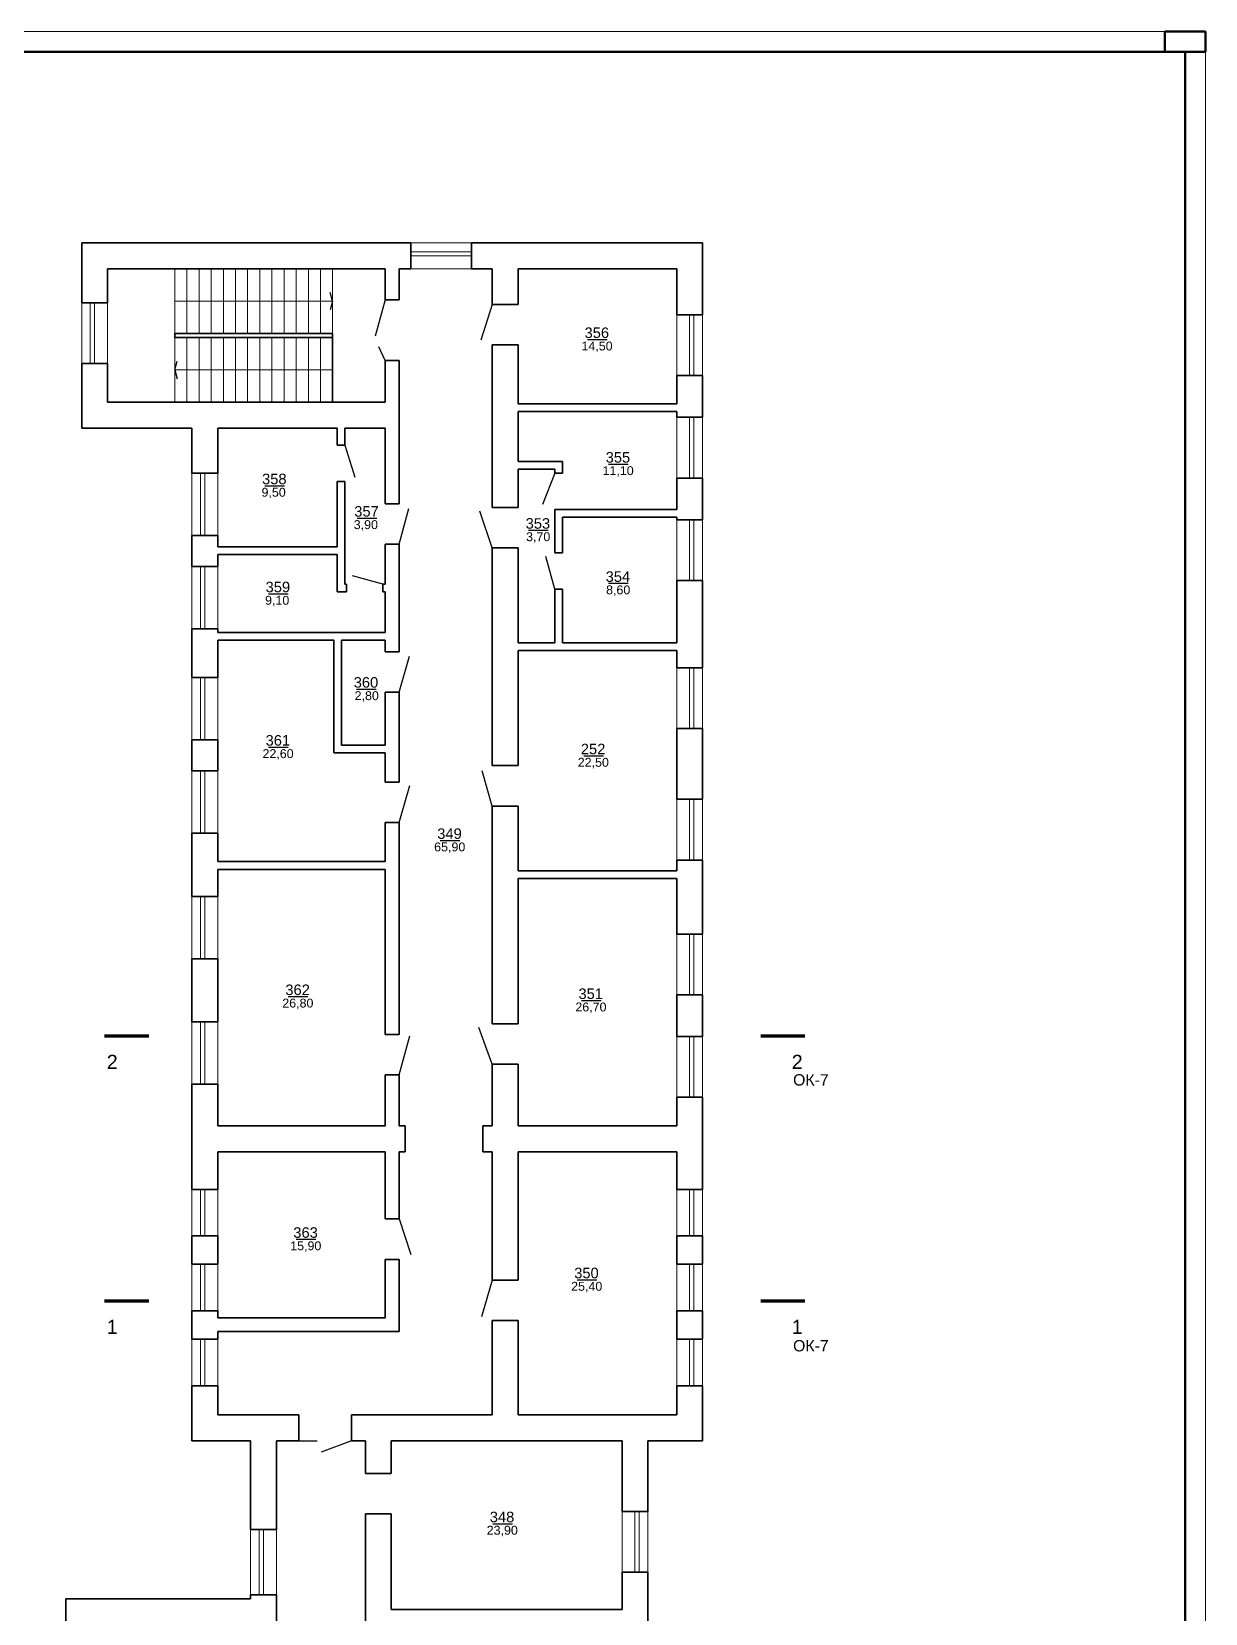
# Model space of a CAD drawing. Header units: millimetres. Extents: x 752233 to 2620908, y -654617 to -58944.
# Drawn here: x 1364315 to 1393313, y -231250 to -192165 of the extents above; entities that cross this region are included whole.
import ezdxf
from ezdxf.enums import TextEntityAlignment as Align

# ---------------------------------------------------------------- set-up
doc = ezdxf.new("R2010")
doc.units = ezdxf.units.MM
doc.header["$LTSCALE"] = 90
doc.layers.get('0').update_dxf_attribs({"lineweight": 15})
doc.styles.add('style2', font='ARIAL.TTF')

msp = doc.modelspace()

# ---------------------------------------------------------------- linework, layer by layer
at = {"color": 250, "linetype": 'ByBlock', "ltscale": 4}
for p, q in [((1393313.3, -192165.3), (1306957.9, -192165.3)), ((1393313.3, -270794.7), (1393313.3, -192165.3))]:
    msp.add_line(p, q, dxfattribs=at)
at = {"color": 7, "lineweight": 50}
for p in [(1308957.9, -192665.3), (1392813.3, -270294.7)]:
    msp.add_line(p, (1392813.3, -192665.3), dxfattribs=at)
at = {"color": 250, "lineweight": 35}
for p, q in [((1373683.7, -197385.1), (1365551.3, -197385.1)), ((1365551.3, -198865.1), (1365551.3, -197385.1)), ((1373683.7, -197385.1), (1373683.7, -198025.1)), ((1380891.3, -197385.1), (1375183.7, -197385.1)), ((1375183.7, -197385.1), (1375183.7, -198025.1)), ((1380891.3, -199165.1), (1380891.3, -197385.1)), ((1373051.3, -198025.1), (1366191.3, -198025.1)), ((1366191.3, -198865.1), (1366191.3, -198025.1)), ((1373051.3, -198788.5), (1373051.3, -198025.1)), ((1373391.3, -198788.5), (1373391.3, -198025.1)), ((1373683.7, -198025.1), (1373391.3, -198025.1)), ((1375691.3, -198025.1), (1375183.7, -198025.1)), ((1375691.3, -198904), (1375691.3, -198025.1)), ((1376331.3, -198904), (1376331.3, -198025.1)), ((1380251.3, -198025.1), (1376331.3, -198025.1)), ((1380251.3, -199165.1), (1380251.3, -198025.1)), ((1366191.3, -198865.1), (1365551.3, -198865.1)), ((1373391.3, -198788.5), (1373051.3, -198788.5)), ((1376331.3, -198904), (1375691.3, -198904)), ((1380891.3, -199165.1), (1380251.3, -199165.1)), ((1367851.3, -199625.1), (1371751.3, -199625.1)), ((1367851.3, -199725.1), (1367851.3, -199625.1)), ((1371751.3, -199625.1), (1371751.3, -201325.1)), ((1367851.3, -199725.1), (1371751.3, -199725.1)), ((1375691.3, -203924.3), (1375691.3, -199904)), ((1376331.3, -199904), (1375691.3, -199904)), ((1376331.3, -201365.1), (1376331.3, -199904)), ((1365551.3, -201965.1), (1365551.3, -200365.1)), ((1366191.3, -200365.1), (1365551.3, -200365.1)), ((1366191.3, -201325.1), (1366191.3, -200365.1)), ((1373051.3, -201325.1), (1373051.3, -200288.5)), ((1373391.3, -200288.5), (1373051.3, -200288.5)), ((1373391.3, -203833.6), (1373391.3, -200288.5)), ((1380251.3, -201365.1), (1380251.3, -200665.1)), ((1380891.3, -200665.1), (1380251.3, -200665.1)), ((1380891.3, -201695.1), (1380891.3, -200665.1)), ((1373051.3, -201325.1), (1366191.3, -201325.1)), ((1380251.3, -201365.1), (1376331.3, -201365.1)), ((1376331.3, -202785.7), (1376331.3, -201555.1)), ((1380251.3, -201555.1), (1376331.3, -201555.1)), ((1380251.3, -201695.1), (1380251.3, -201555.1)), ((1368271.3, -201965.1), (1365551.3, -201965.1)), ((1368271.3, -201965.1), (1368271.3, -203075.1)), ((1371861.3, -201965.1), (1368911.3, -201965.1)), ((1368911.3, -201965.1), (1368911.3, -203075.1)), ((1371861.3, -202382.5), (1371861.3, -201965.1)), ((1373051.3, -201965.1), (1372051.3, -201965.1)), ((1372051.3, -202382.5), (1372051.3, -201965.1)), ((1373051.3, -203833.6), (1373051.3, -201965.1)), ((1380891.3, -201695.1), (1380251.3, -201695.1)), ((1371861.3, -202382.5), (1372051.3, -202382.5)), ((1377431.3, -202785.7), (1376331.3, -202785.7)), ((1377431.3, -202785.7), (1377431.3, -203072.5)), ((1368271.3, -203075.1), (1368911.3, -203075.1)), ((1376331.3, -203924.3), (1376331.3, -202975.7)), ((1377241.3, -202975.7), (1376331.3, -202975.7)), ((1377241.3, -202975.7), (1377241.3, -203072.5)), ((1377431.3, -203072.5), (1377241.3, -203072.5)), ((1380251.3, -203972.5), (1380251.3, -203195.1)), ((1380891.3, -203195.1), (1380251.3, -203195.1)), ((1380891.3, -204225.1), (1380891.3, -203195.1)), ((1371861.3, -204895.1), (1371861.3, -203282.5)), ((1371861.3, -203282.5), (1372051.3, -203282.5)), ((1372051.3, -205821.4), (1372051.3, -203282.5)), ((1373391.3, -203833.6), (1373051.3, -203833.6)), ((1376331.3, -203924.3), (1375691.3, -203924.3)), ((1377241.3, -203972.5), (1377241.3, -205040.3)), ((1380251.3, -203972.5), (1377241.3, -203972.5)), ((1377431.3, -204162.5), (1377431.3, -205040.3)), ((1380251.3, -204162.5), (1377431.3, -204162.5)), ((1380251.3, -204225.1), (1380251.3, -204162.5)), ((1380891.3, -204225.1), (1380251.3, -204225.1)), ((1368271.3, -204615.1), (1368911.3, -204615.1)), ((1368271.3, -204615.1), (1368271.3, -205385.1)), ((1368911.3, -204615.1), (1368911.3, -204895.1)), ((1371861.3, -204895.1), (1368911.3, -204895.1)), ((1368911.3, -205085.1), (1368911.3, -205385.1)), ((1371861.3, -205085.1), (1368911.3, -205085.1)), ((1371861.3, -206011.4), (1371861.3, -205085.1)), ((1373051.3, -205821.4), (1373051.3, -204833.6)), ((1373391.3, -204833.6), (1373051.3, -204833.6)), ((1373391.3, -207490.4), (1373391.3, -204833.6)), ((1375691.3, -210301.5), (1375691.3, -204924.3)), ((1376331.3, -204924.3), (1375691.3, -204924.3)), ((1376331.3, -207265.1), (1376331.3, -204924.3)), ((1377431.3, -205040.3), (1377241.3, -205040.3)), ((1368271.3, -205385.1), (1368911.3, -205385.1)), ((1372089.9, -205821.4), (1372051.3, -205821.4)), ((1372089.9, -206011.4), (1372089.9, -205821.4)), ((1373051.3, -205821.4), (1372989.9, -205821.4)), ((1372989.9, -206011.4), (1372989.9, -205821.4)), ((1377241.3, -205940.3), (1377241.3, -207265.1)), ((1377431.3, -205940.3), (1377241.3, -205940.3)), ((1377431.3, -205940.3), (1377431.3, -207265.1)), ((1380251.3, -207265.1), (1380251.3, -205725.1)), ((1380891.3, -205725.1), (1380251.3, -205725.1)), ((1380891.3, -207885.1), (1380891.3, -205725.1)), ((1372089.9, -206011.4), (1371861.3, -206011.4)), ((1373051.3, -206011.4), (1372989.9, -206011.4)), ((1373051.3, -207015.1), (1373051.3, -206011.4)), ((1368271.3, -208125.1), (1368271.3, -206925.1)), ((1368271.3, -206925.1), (1368911.3, -206925.1)), ((1368911.3, -207015.1), (1368911.3, -206925.1)), ((1373051.3, -207015.1), (1368911.3, -207015.1)), ((1368911.3, -208125.1), (1368911.3, -207205.1)), ((1371781.3, -207205.1), (1368911.3, -207205.1)), ((1371781.3, -207205.1), (1371781.3, -209985.1)), ((1373051.3, -207205.1), (1371971.3, -207205.1)), ((1371971.3, -207205.1), (1371971.3, -209795.1)), ((1373051.3, -207490.4), (1373051.3, -207205.1)), ((1373391.3, -207490.4), (1373051.3, -207490.4)), ((1377241.3, -207265.1), (1376331.3, -207265.1)), ((1376331.3, -210301.5), (1376331.3, -207455.1)), ((1380251.3, -207455.1), (1376331.3, -207455.1)), ((1380251.3, -207265.1), (1377431.3, -207265.1)), ((1380251.3, -207885.1), (1380251.3, -207455.1)), ((1380891.3, -207885.1), (1380251.3, -207885.1)), ((1368271.3, -208125.1), (1368911.3, -208125.1)), ((1373051.3, -209795.1), (1373051.3, -208490.4)), ((1373391.3, -208490.4), (1373051.3, -208490.4)), ((1373391.3, -210711.8), (1373391.3, -208490.4)), ((1380251.3, -211135.1), (1380251.3, -209385.1)), ((1380891.3, -209385.1), (1380251.3, -209385.1)), ((1380891.3, -211135.1), (1380891.3, -209385.1)), ((1368271.3, -210435.1), (1368271.3, -209665.1)), ((1368271.3, -209665.1), (1368911.3, -209665.1)), ((1368911.3, -210435.1), (1368911.3, -209665.1)), ((1373051.3, -209795.1), (1371971.3, -209795.1)), ((1373051.3, -209985.1), (1371781.3, -209985.1)), ((1373051.3, -210711.8), (1373051.3, -209985.1)), ((1368271.3, -210435.1), (1368911.3, -210435.1)), ((1376331.3, -210301.5), (1375691.3, -210301.5)), ((1373391.3, -210711.8), (1373051.3, -210711.8)), ((1375691.3, -216682.4), (1375691.3, -211301.5)), ((1376331.3, -211301.5), (1375691.3, -211301.5)), ((1376331.3, -212901.7), (1376331.3, -211301.5)), ((1380891.3, -211135.1), (1380251.3, -211135.1)), ((1373051.3, -212675.1), (1373051.3, -211711.8)), ((1373391.3, -211711.8), (1373051.3, -211711.8)), ((1373391.3, -216946.6), (1373391.3, -211711.8)), ((1368271.3, -213535.1), (1368271.3, -211975.1)), ((1368271.3, -211975.1), (1368911.3, -211975.1)), ((1368911.3, -212675.1), (1368911.3, -211975.1)), ((1373051.3, -212675.1), (1368911.3, -212675.1)), ((1368911.3, -213535.1), (1368911.3, -212865.1)), ((1373051.3, -212865.1), (1368911.3, -212865.1)), ((1373051.3, -216946.6), (1373051.3, -212865.1)), ((1380251.3, -212901.7), (1376331.3, -212901.7)), ((1380251.3, -212901.7), (1380251.3, -212635.1)), ((1380891.3, -212635.1), (1380251.3, -212635.1)), ((1380891.3, -214465.1), (1380891.3, -212635.1)), ((1376331.3, -216682.4), (1376331.3, -213091.7)), ((1380251.3, -213091.7), (1376331.3, -213091.7)), ((1380251.3, -214465.1), (1380251.3, -213091.7)), ((1368271.3, -213535.1), (1368911.3, -213535.1)), ((1380891.3, -214465.1), (1380251.3, -214465.1)), ((1368271.3, -216635.1), (1368271.3, -215075.1)), ((1368271.3, -215075.1), (1368911.3, -215075.1)), ((1368911.3, -216635.1), (1368911.3, -215075.1)), ((1380251.3, -216995.1), (1380251.3, -215965.1)), ((1380891.3, -215965.1), (1380251.3, -215965.1)), ((1380891.3, -216995.1), (1380891.3, -215965.1)), ((1368271.3, -216635.1), (1368911.3, -216635.1)), ((1376331.3, -216682.4), (1375691.3, -216682.4)), ((1373391.3, -216946.6), (1373051.3, -216946.6)), ((1380891.3, -216995.1), (1380251.3, -216995.1)), ((1375691.3, -219205.1), (1375691.3, -217682.4)), ((1376331.3, -217682.4), (1375691.3, -217682.4)), ((1376331.3, -219205.1), (1376331.3, -217682.4)), ((1373051.3, -219205.1), (1373051.3, -217946.6)), ((1373391.3, -217946.6), (1373051.3, -217946.6)), ((1373391.3, -219205.1), (1373391.3, -217946.6)), ((1368271.3, -220775.1), (1368271.3, -218175.1)), ((1368271.3, -218175.1), (1368911.3, -218175.1)), ((1368911.3, -219205.1), (1368911.3, -218175.1)), ((1380251.3, -219205.1), (1380251.3, -218495.1)), ((1380891.3, -218495.1), (1380251.3, -218495.1)), ((1380891.3, -220775.1), (1380891.3, -218495.1)), ((1373051.3, -219205.1), (1368911.3, -219205.1)), ((1373546.4, -219205.1), (1373391.3, -219205.1)), ((1373546.4, -219205.1), (1373546.4, -219845.1)), ((1375691.3, -219205.1), (1375465.6, -219205.1)), ((1375465.6, -219205.1), (1375465.6, -219845.1)), ((1380251.3, -219205.1), (1376331.3, -219205.1)), ((1368911.3, -220775.1), (1368911.3, -219845.1)), ((1373051.3, -219845.1), (1368911.3, -219845.1)), ((1373051.3, -221502.5), (1373051.3, -219845.1)), ((1373546.4, -219845.1), (1373391.3, -219845.1)), ((1373391.3, -221502.5), (1373391.3, -219845.1)), ((1375691.3, -219845.1), (1375465.6, -219845.1)), ((1375691.3, -223016.3), (1375691.3, -219845.1)), ((1376331.3, -223016.3), (1376331.3, -219845.1)), ((1380251.3, -219845.1), (1376331.3, -219845.1)), ((1380251.3, -220775.1), (1380251.3, -219845.1)), ((1368271.3, -220775.1), (1368911.3, -220775.1)), ((1380891.3, -220775.1), (1380251.3, -220775.1)), ((1373391.3, -221502.5), (1373051.3, -221502.5)), ((1368271.3, -222625.1), (1368271.3, -221925.1)), ((1368271.3, -221925.1), (1368911.3, -221925.1)), ((1368911.3, -222625.1), (1368911.3, -221925.1)), ((1380251.3, -222625.1), (1380251.3, -221925.1)), ((1380891.3, -221925.1), (1380251.3, -221925.1)), ((1380891.3, -222625.1), (1380891.3, -221925.1)), ((1368271.3, -222625.1), (1368911.3, -222625.1)), ((1373051.3, -223945.1), (1373051.3, -222502.5)), ((1373391.3, -222502.5), (1373051.3, -222502.5)), ((1373391.3, -224285.1), (1373391.3, -222502.5)), ((1380891.3, -222625.1), (1380251.3, -222625.1)), ((1376331.3, -223016.3), (1375691.3, -223016.3)), ((1368271.3, -224475.1), (1368271.3, -223775.1)), ((1368271.3, -223775.1), (1368911.3, -223775.1)), ((1368911.3, -223945.1), (1368911.3, -223775.1)), ((1373051.3, -223945.1), (1368911.3, -223945.1)), ((1380251.3, -224475.1), (1380251.3, -223775.1)), ((1380891.3, -223775.1), (1380251.3, -223775.1)), ((1380891.3, -224475.1), (1380891.3, -223775.1)), ((1368911.3, -224475.1), (1368911.3, -224285.1)), ((1373391.3, -224285.1), (1368911.3, -224285.1)), ((1375691.3, -226345.1), (1375691.3, -224016.3)), ((1376331.3, -224016.3), (1375691.3, -224016.3)), ((1376331.3, -226345.1), (1376331.3, -224016.3)), ((1368271.3, -224475.1), (1368911.3, -224475.1)), ((1380891.3, -224475.1), (1380251.3, -224475.1)), ((1368271.3, -226985.1), (1368271.3, -225625.1)), ((1368271.3, -225625.1), (1368911.3, -225625.1)), ((1368911.3, -226345.1), (1368911.3, -225625.1)), ((1380251.3, -226345.1), (1380251.3, -225625.1)), ((1380891.3, -225625.1), (1380251.3, -225625.1)), ((1380891.3, -226985.1), (1380891.3, -225625.1)), ((1370917.6, -226345.1), (1368911.3, -226345.1)), ((1370917.6, -226345.1), (1370917.6, -226985.1)), ((1375691.3, -226345.1), (1372217.6, -226345.1)), ((1372217.6, -226345.1), (1372217.6, -226985.1)), ((1380251.3, -226345.1), (1376331.3, -226345.1)), ((1369721.3, -226985.1), (1368271.3, -226985.1)), ((1369721.3, -229175.1), (1369721.3, -226985.1)), ((1370361.3, -229175.1), (1370361.3, -226985.1)), ((1370917.6, -226985.1), (1370361.3, -226985.1)), ((1372561.3, -226985.1), (1372217.6, -226985.1)), ((1372561.3, -227790.9), (1372561.3, -226985.1)), ((1373201.3, -227790.9), (1373201.3, -226985.1)), ((1378901.3, -226985.1), (1373201.3, -226985.1)), ((1378901.3, -228735.1), (1378901.3, -226985.1)), ((1379541.3, -228735.1), (1379541.3, -226985.1)), ((1380891.3, -226985.1), (1379541.3, -226985.1)), ((1373201.3, -227790.9), (1372561.3, -227790.9)), ((1372561.3, -231795.1), (1372561.3, -228790.9)), ((1373201.3, -228790.9), (1372561.3, -228790.9)), ((1373201.3, -231155.1), (1373201.3, -228790.9)), ((1378901.3, -228735.1), (1379541.3, -228735.1)), ((1370361.3, -229175.1), (1369721.3, -229175.1)), ((1378901.3, -231155.1), (1378901.3, -230235.1)), ((1378901.3, -230235.1), (1379541.3, -230235.1)), ((1379541.3, -231935.1), (1379541.3, -230235.1)), ((1365161.3, -231915.1), (1365161.3, -230895.1)), ((1365161.3, -230895.1), (1369721.3, -230895.1)), ((1369721.3, -230895.1), (1369721.3, -230795.1)), ((1370361.3, -230795.1), (1369721.3, -230795.1)), ((1370361.3, -231775.1), (1370361.3, -230795.1)), ((1373201.3, -231155.1), (1378901.3, -231155.1))]:
    msp.add_line(p, q, dxfattribs=at)
at = {"color": 250, "lineweight": 15}
for p, q in [((1373683.7, -197385.1), (1375183.7, -197385.1)), ((1373683.7, -197602.8), (1375183.7, -197602.8)), ((1373683.7, -197705.1), (1375183.7, -197705.1)), ((1367851.3, -201325.1), (1367851.3, -198025.1)), ((1368151.3, -198025.1), (1368151.3, -199625.1)), ((1368451.3, -198025.1), (1368451.3, -199625.1)), ((1368751.3, -198025.1), (1368751.3, -199625.1)), ((1369051.3, -198025.1), (1369051.3, -199625.1)), ((1369351.3, -198025.1), (1369351.3, -199625.1)), ((1369651.3, -198025.1), (1369651.3, -199625.1)), ((1369951.3, -198025.1), (1369951.3, -199625.1)), ((1370251.3, -198025.1), (1370251.3, -199625.1)), ((1370551.3, -198025.1), (1370551.3, -199625.1)), ((1370851.3, -198025.1), (1370851.3, -199625.1)), ((1371151.3, -198025.1), (1371151.3, -199625.1)), ((1371451.3, -198025.1), (1371451.3, -199625.1)), ((1371751.3, -201325.1), (1371751.3, -198025.1)), ((1373683.7, -198025.1), (1375183.7, -198025.1)), ((1365551.3, -198865.1), (1365551.3, -200365.1)), ((1365759.8, -198865.1), (1365759.8, -200365.1)), ((1365871.3, -198865.1), (1365871.3, -200365.1)), ((1366191.3, -198865.1), (1366191.3, -200365.1)), ((1371751.3, -198825.1), (1367851.3, -198825.1)), ((1380251.3, -199165.1), (1380251.3, -200665.1)), ((1380571.3, -199165.1), (1380571.3, -200665.1)), ((1380673.6, -199165.1), (1380673.6, -200665.1)), ((1380891.3, -199165.1), (1380891.3, -200665.1)), ((1368151.3, -201325.1), (1368151.3, -199725.1)), ((1368451.3, -201325.1), (1368451.3, -199725.1)), ((1368751.3, -201325.1), (1368751.3, -199725.1)), ((1369051.3, -201325.1), (1369051.3, -199725.1)), ((1369351.3, -201325.1), (1369351.3, -199725.1)), ((1369651.3, -201325.1), (1369651.3, -199725.1)), ((1369951.3, -201325.1), (1369951.3, -199725.1)), ((1370251.3, -201325.1), (1370251.3, -199725.1)), ((1370551.3, -201325.1), (1370551.3, -199725.1)), ((1370851.3, -201325.1), (1370851.3, -199725.1)), ((1371151.3, -201325.1), (1371151.3, -199725.1)), ((1371451.3, -201325.1), (1371451.3, -199725.1)), ((1371751.3, -200525.1), (1367851.3, -200525.1)), ((1380251.3, -201695.1), (1380251.3, -203195.1)), ((1380571.3, -201695.1), (1380571.3, -203195.1)), ((1380673.6, -201695.1), (1380673.6, -203195.1)), ((1380891.3, -201695.1), (1380891.3, -203195.1)), ((1368271.3, -203075.1), (1368271.3, -204615.1)), ((1368489, -203075.1), (1368489, -204615.1)), ((1368591.3, -203075.1), (1368591.3, -204615.1)), ((1368911.3, -203075.1), (1368911.3, -204615.1)), ((1380251.3, -204225.1), (1380251.3, -205725.1)), ((1380571.3, -204225.1), (1380571.3, -205725.1)), ((1380673.6, -204225.1), (1380673.6, -205725.1)), ((1380891.3, -204225.1), (1380891.3, -205725.1)), ((1368271.3, -205385.1), (1368271.3, -206925.1)), ((1368489, -205385.1), (1368489, -206925.1)), ((1368591.3, -205385.1), (1368591.3, -206925.1)), ((1368911.3, -205385.1), (1368911.3, -206925.1)), ((1380251.3, -207885.1), (1380251.3, -209385.1)), ((1380571.3, -207885.1), (1380571.3, -209385.1)), ((1380673.6, -207885.1), (1380673.6, -209385.1)), ((1380891.3, -207885.1), (1380891.3, -209385.1)), ((1368271.3, -208125.1), (1368271.3, -209665.1)), ((1368489, -208125.1), (1368489, -209665.1)), ((1368591.3, -208125.1), (1368591.3, -209665.1)), ((1368911.3, -208125.1), (1368911.3, -209665.1)), ((1368271.3, -210435.1), (1368271.3, -211975.1)), ((1368489, -210435.1), (1368489, -211975.1)), ((1368591.3, -210435.1), (1368591.3, -211975.1)), ((1368911.3, -210435.1), (1368911.3, -211975.1)), ((1380251.3, -211135.1), (1380251.3, -212635.1)), ((1380571.3, -211135.1), (1380571.3, -212635.1)), ((1380673.6, -211135.1), (1380673.6, -212635.1)), ((1380891.3, -211135.1), (1380891.3, -212635.1)), ((1368271.3, -213535.1), (1368271.3, -215075.1)), ((1368489, -213535.1), (1368489, -215075.1)), ((1368591.3, -213535.1), (1368591.3, -215075.1)), ((1368911.3, -213535.1), (1368911.3, -215075.1)), ((1380251.3, -214465.1), (1380251.3, -215965.1)), ((1380571.3, -214465.1), (1380571.3, -215965.1)), ((1380673.6, -214465.1), (1380673.6, -215965.1)), ((1380891.3, -214465.1), (1380891.3, -215965.1)), ((1368271.3, -216635.1), (1368271.3, -218175.1)), ((1368489, -216635.1), (1368489, -218175.1)), ((1368591.3, -216635.1), (1368591.3, -218175.1)), ((1368911.3, -216635.1), (1368911.3, -218175.1)), ((1380251.3, -216995.1), (1380251.3, -218495.1)), ((1380571.3, -216995.1), (1380571.3, -218495.1)), ((1380673.6, -216995.1), (1380673.6, -218495.1)), ((1380891.3, -216995.1), (1380891.3, -218495.1)), ((1368271.3, -220775.1), (1368271.3, -221925.1)), ((1368489, -220775.1), (1368489, -221925.1)), ((1368591.3, -220775.1), (1368591.3, -221925.1)), ((1368911.3, -220775.1), (1368911.3, -221925.1)), ((1380251.3, -220775.1), (1380251.3, -221925.1)), ((1380571.3, -220775.1), (1380571.3, -221925.1)), ((1380673.6, -220775.1), (1380673.6, -221925.1)), ((1380891.3, -220775.1), (1380891.3, -221925.1)), ((1368271.3, -222625.1), (1368271.3, -223775.1)), ((1368489, -222625.1), (1368489, -223775.1)), ((1368591.3, -222625.1), (1368591.3, -223775.1)), ((1368911.3, -222625.1), (1368911.3, -223775.1)), ((1380251.3, -222625.1), (1380251.3, -223775.1)), ((1380571.3, -222625.1), (1380571.3, -223775.1)), ((1380673.6, -222625.1), (1380673.6, -223775.1)), ((1380891.3, -222625.1), (1380891.3, -223775.1)), ((1368271.3, -224475.1), (1368271.3, -225625.1)), ((1368489, -224475.1), (1368489, -225625.1)), ((1368591.3, -224475.1), (1368591.3, -225625.1)), ((1368911.3, -224475.1), (1368911.3, -225625.1)), ((1380251.3, -224475.1), (1380251.3, -225625.1)), ((1380571.3, -224475.1), (1380571.3, -225625.1)), ((1380673.6, -224475.1), (1380673.6, -225625.1)), ((1380891.3, -224475.1), (1380891.3, -225625.1)), ((1378901.3, -228735.1), (1378901.3, -230235.1)), ((1379221.3, -228735.1), (1379221.3, -230235.1)), ((1379323.6, -228735.1), (1379323.6, -230235.1)), ((1379541.3, -228735.1), (1379541.3, -230235.1)), ((1369721.3, -229175.1), (1369721.3, -230795.1)), ((1369939, -229175.1), (1369939, -230795.1)), ((1370041.3, -229175.1), (1370041.3, -230795.1)), ((1370361.3, -229175.1), (1370361.3, -230795.1))]:
    msp.add_line(p, q, dxfattribs=at)
at = {"color": 2, "lineweight": 30}
for p, q in [((1371751.3, -198825.1), (1371693.5, -198609.4)), ((1371751.3, -198825.1), (1371693.5, -199040.8)), ((1373051.3, -198788.5), (1372799.3, -199690.4)), ((1375691.3, -198904), (1375414.5, -199788.3)), ((1373051.3, -200288.5), (1372893.6, -199950.4)), ((1367851.3, -200525.1), (1367909.1, -200309.4)), ((1367851.3, -200525.1), (1367909.1, -200740.8)), ((1372051.3, -202382.5), (1372303.3, -203174.3)), ((1377241.3, -203072.5), (1376940.3, -203850.2)), ((1373391.3, -204833.6), (1373634.7, -203945.3)), ((1375691.3, -204924.3), (1375386.6, -204017.1)), ((1377241.3, -205940.3), (1377017, -205136)), ((1372989.9, -205821.4), (1372242.9, -205614.4)), ((1373391.3, -208490.4), (1373649.8, -207597.3)), ((1375691.3, -211301.5), (1375449.4, -210433.8)), ((1373391.3, -211711.8), (1373657.8, -210793.2)), ((1375691.3, -217682.4), (1375366.2, -216777.2)), ((1373391.3, -217946.6), (1373658.5, -216979.1)), ((1373391.3, -221502.5), (1373682.2, -222380.3)), ((1375691.3, -223016.3), (1375432.2, -223919.7)), ((1370917.6, -226985.1), (1371373.1, -226985.1)), ((1372217.6, -226985.1), (1371464.6, -227263.3))]:
    msp.add_line(p, q, dxfattribs=at)
at = {"lineweight": 30}
for p, q in [((1378047.1, -199771.5), (1378533.1, -199771.5)), ((1378568.3, -202850.8), (1379054.3, -202850.8)), ((1370079.3, -203385.4), (1370565.3, -203385.4)), ((1372357.1, -204185.5), (1372843.1, -204185.5)), ((1376591.2, -204484), (1377077.2, -204484)), ((1378568.3, -205797.4), (1379054.3, -205797.4)), ((1370166.5, -206054.5), (1370652.5, -206054.5)), ((1372343.7, -208411.6), (1372829.7, -208411.6)), ((1370166.3, -209844.1), (1370652.3, -209844.1)), ((1377954.7, -210058.2), (1378440.7, -210058.2)), ((1374407.7, -212149.1), (1374893.7, -212149.1)), ((1370654.8, -216007.7), (1371140.8, -216007.7)), ((1377896.1, -216104.6), (1378382.1, -216104.6)), ((1370851.3, -222006), (1371337.3, -222006)), ((1377791.5, -223006.1), (1378277.5, -223006.1)), ((1375705.8, -229033.8), (1376191.8, -229033.8))]:
    msp.add_line(p, q, dxfattribs=at)
at = {"color": 7, "lineweight": 50}
msp.add_lwpolyline([(1392313.3, -192165.3), (1393313.3, -192165.3), (1393313.3, -192665.3), (1392313.3, -192665.3), (1392313.3, -192165.3)], dxfattribs=at)
at = {"color": 0, "ltscale": 0.9, "const_width": 80}
for points in [[(1366111.8, -216983.2), (1367211.8, -216983.2)], [(1383424.5, -216983.2), (1382324.5, -216983.2)], [(1366111.8, -223534.1), (1367211.8, -223534.1)], [(1383424.5, -223534.1), (1382324.5, -223534.1)]]:
    msp.add_lwpolyline(points, dxfattribs=at)
at = {"color": 0, "ltscale": 0.9}
for points in [[(1366520.7, -216983.2, 0, 100, 0), (1366520.7, -217383.2, 0, 0, 0), (1366520.7, -217983.2, 0, 0, 0)], [(1383015.5, -216983.2, 0, 100, 0), (1383015.5, -217383.2, 0, 0, 0), (1383015.5, -217983.2, 0, 0, 0)], [(1366520.7, -223534.1, 0, 100, 0), (1366520.7, -223934.1, 0, 0, 0), (1366520.7, -224534.1, 0, 0, 0)], [(1383015.5, -223534.1, 0, 100, 0), (1383015.5, -223934.1, 0, 0, 0), (1383015.5, -224534.1, 0, 0, 0)]]:
    msp.add_lwpolyline(points, format="xyseb", dxfattribs=at)

# ---------------------------------------------------------------- texts
at = {"color": 7, "linetype": 'Continuous', "style": 'style2'}
for s, height, p in [('356', 260, (1377975.2, -199735.4)), ('14,50', 220, (1377899.3, -200043.6)), ('355', 260, (1378496.5, -202814.7)), ('358', 260, (1370007.5, -203349.2)), ('11,10', 220, (1378420.5, -203122.9)), ('9,50', 220, (1369994.9, -203657.5)), ('357', 260, (1372285.2, -204149.3)), ('3,90', 220, (1372272.7, -204457.5)), ('353', 260, (1376519.4, -204447.9)), ('3,70', 220, (1376530.6, -204756.1)), ('354', 260, (1378496.5, -205761.3)), ('359', 260, (1370094.7, -206018.3)), ('8,60', 220, (1378507.7, -206069.5)), ('9,10', 220, (1370082.1, -206326.6)), ('360', 260, (1372271.9, -208375.4)), ('2,80', 220, (1372294.6, -208683.7)), ('361', 260, (1370094.4, -209807.9)), ('252', 260, (1377882.9, -210022.1)), ('22,60', 220, (1370018.4, -210116.2)), ('22,50', 220, (1377806.9, -210330.3)), ('65,90', 220, (1374259.9, -212421.2)), ('349', 260, (1374335.8, -212113)), ('362', 260, (1370583, -215971.5)), ('26,80', 220, (1370507, -216279.8)), ('351', 260, (1377824.2, -216068.5)), ('26,70', 220, (1377748.2, -216376.7)), ('ОК-7', 280, (1383127.1, -218207)), ('363', 260, (1370779.5, -221969.9)), ('15,90', 220, (1370703.5, -222278.1)), ('350', 260, (1377719.7, -222970)), ('25,40', 220, (1377643.7, -223278.2)), ('ОК-7', 280, (1383127.1, -224776.5)), ('348', 260, (1375634, -228997.7)), ('23,90', 220, (1375558, -229305.9))]:
    msp.add_text(s, height=height, dxfattribs=at).set_placement(p)
for s, p in [('2', (1366306.5, -217620.1)), ('2', (1383229.7, -217620.1)), ('1', (1366306.5, -224171.1)), ('1', (1383229.7, -224171.1))]:
    msp.add_text(s, height=350, dxfattribs=at).set_placement(p, align=Align.MIDDLE)

doc.saveas('drawing.dxf')
